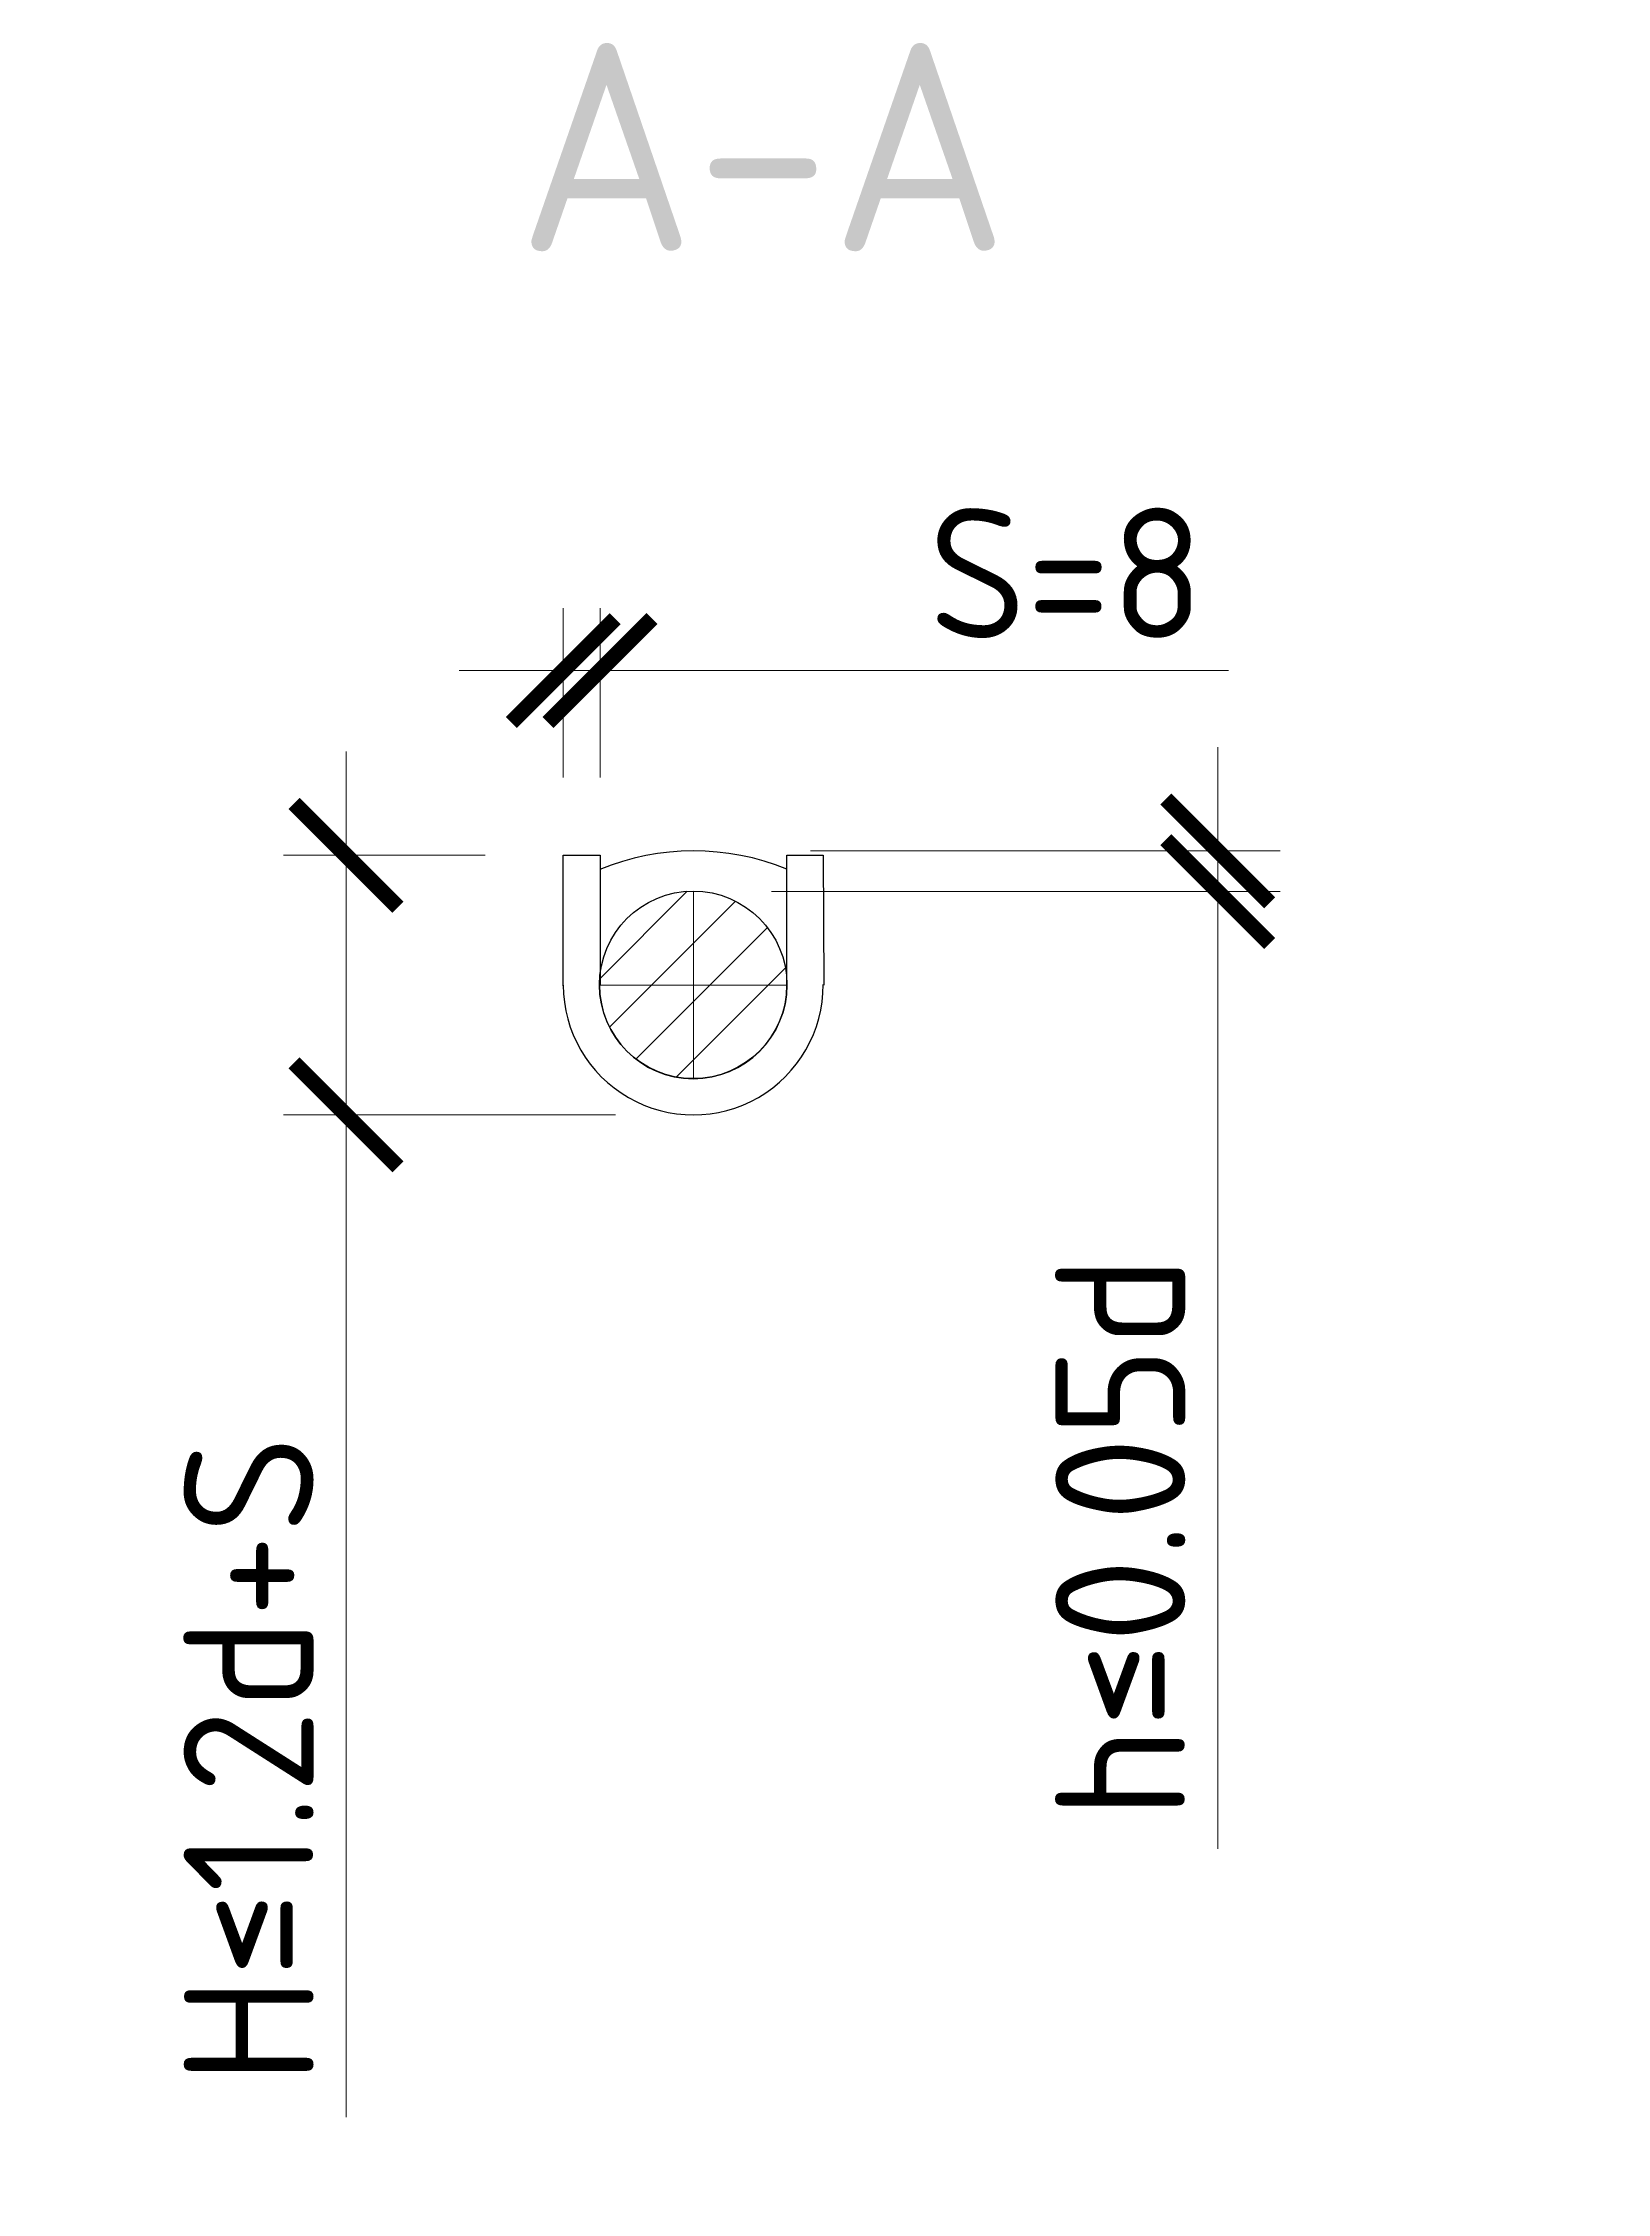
# Model space of a CAD drawing. Header units: millimetres. Extents: x -65574 to 111613, y -106550 to -50518.
# Drawn here: x 56415 to 57017, y -67814 to -66986 of the extents above; entities that cross this region are included whole.
import ezdxf
from ezdxf import colors
from ezdxf.entities.mleader import LeaderData, LeaderLine
from ezdxf.math import Vec2, Vec3

# ---------------------------------------------------------------- set-up
doc = ezdxf.new("R2010")
doc.units = ezdxf.units.MM
doc.layers.get('Defpoints').update_dxf_attribs({"color": 6})
for name, color, linetype in [('PDF _(0.25)оси', 7, 'Continuous'), ('PDF _ОПП_ОС_Арматура', 7, 'Continuous'), ('PDF _ОПП_ОС_Оформление', 7, 'Continuous'), ('ФВ-5', 7, 'Continuous')]:
    doc.layers.add(name, color=color, linetype=linetype)
doc.styles.add('GOST-2.304_Type-B', font='GOST Common.ttf')
doc.styles.add('METRO-STYLE', font='isocpeur.ttf')
doc.dimstyles.new('УРСТ', dxfattribs={"dimtxt": 2.5, "dimasz": 2, "dimexe": 1.2, "dimexo": 1.5, "dimtad": 1, "dimdec": 0, "dimrnd": 1, "dimtxsty": 'GOST-2.304_Type-B', "dimblk": 'ARCHTICK', "dimcen": 2, "dimdle": 2, "dimazin": 3, "dimtfac": 1, "dimtdec": 0, "dimtmove": 1, "dimatfit": 0, "dimldrblk": 'NONE', "dimlwd": 15, "dimlwe": 15, "dimarcsym": 0})

# ---------------------------------------------------------------- blocks, each defined once
blk = doc.blocks.new('_ArchTick')
at = {"color": 0, "linetype": 'ByBlock', "const_width": 0.15}
blk.add_lwpolyline([(-0.5, -0.5), (0.5, 0.5)], dxfattribs=at)
blk = doc.blocks.new('*D62')
at = {"color": 0, "lineweight": 15, "transparency": 16777216}
for p, q in [((56867.24, -67297.49), (56867.24, -67257.49)), ((56710.46, -67297.49), (56891.24, -67297.49)), ((56867.24, -67297.49), (56867.24, -67313.15)), ((56867.24, -67297.49), (56867.24, -67313.15)), ((56695.43, -67313.15), (56891.24, -67313.15)), ((56867.24, -67313.15), (56867.24, -67353.15)), ((56867.24, -67681.6), (56867.24, -67313.15))]:
    blk.add_line(p, q, dxfattribs=at)
at = {"layer": 'Defpoints', "color": 0, "lineweight": -2, "transparency": 16777216}
for p in [(56680.46, -67297.49), (56665.43, -67313.15), (56867.24, -67313.15)]:
    blk.add_point(p, dxfattribs=at)
at = {"color": 0, "lineweight": 15, "transparency": 16777216, "xscale": 40, "yscale": 40, "zscale": 40}
for p, rotation in [((56867.24, -67297.49), 270), ((56867.24, -67313.15), 90)]:
    blk.add_blockref('_ArchTick', p, dxfattribs=dict(at, rotation=rotation))
at = {"color": 0, "lineweight": 15, "transparency": 16777216, "insert": (56829.74, -67561.6), "char_height": 50, "attachment_point": 5, "rotation": 90, "style": 'GOST-2.304_Type-B'}
blk.add_mtext('\\A1;h≤0.05d', dxfattribs=at)
blk = doc.blocks.new('_None')
blk = doc.blocks.new('*D63')
at = {"color": 0, "lineweight": 15, "transparency": 16777216}
for p, q in [((56615.27, -67269.18), (56615.27, -67204.04)), ((56629.45, -67269.18), (56629.45, -67204.04)), ((56615.27, -67228.04), (56575.27, -67228.04)), ((56615.27, -67228.04), (56629.45, -67228.04)), ((56615.27, -67228.04), (56629.45, -67228.04)), ((56629.45, -67228.04), (56669.45, -67228.04)), ((56871.44, -67228.04), (56629.45, -67228.04))]:
    blk.add_line(p, q, dxfattribs=at)
at = {"layer": 'Defpoints', "color": 0, "lineweight": -2, "transparency": 16777216}
for p in [(56629.45, -67228.04), (56615.27, -67299.18), (56629.45, -67299.18)]:
    blk.add_point(p, dxfattribs=at)
at = {"color": 0, "lineweight": 15, "transparency": 16777216, "xscale": 40, "yscale": 40, "zscale": 40}
blk.add_blockref('_ArchTick', (56615.27, -67228.04), dxfattribs=at)
at = {"color": 0, "lineweight": 15, "transparency": 16777216, "xscale": 40, "yscale": 40, "zscale": 40, "rotation": 180}
blk.add_blockref('_ArchTick', (56629.45, -67228.04), dxfattribs=at)
at = {"color": 0, "lineweight": 15, "transparency": 16777216, "insert": (56808.94, -67190.54), "char_height": 50, "attachment_point": 5, "style": 'GOST-2.304_Type-B'}
blk.add_mtext('\\A1;S=8', dxfattribs=at)
blk = doc.blocks.new('*D59')
at = {"color": 0, "lineweight": 15, "transparency": 16777216}
for p, q in [((56531.66, -67299.18), (56531.66, -67259.18)), ((56585.27, -67299.18), (56507.66, -67299.18)), ((56531.66, -67299.18), (56531.66, -67399.09)), ((56531.66, -67299.18), (56531.66, -67399.09)), ((56635.41, -67399.09), (56507.66, -67399.09)), ((56531.66, -67399.09), (56531.66, -67439.09)), ((56531.66, -67784.91), (56531.66, -67399.09))]:
    blk.add_line(p, q, dxfattribs=at)
at = {"layer": 'Defpoints', "color": 0, "lineweight": -2, "transparency": 16777216}
for p in [(56615.27, -67299.18), (56531.66, -67399.09), (56665.41, -67399.09)]:
    blk.add_point(p, dxfattribs=at)
at = {"color": 0, "lineweight": 15, "transparency": 16777216, "xscale": 40, "yscale": 40, "zscale": 40}
for p, rotation in [((56531.66, -67299.18), 270), ((56531.66, -67399.09), 90)]:
    blk.add_blockref('_ArchTick', p, dxfattribs=dict(at, rotation=rotation))
at = {"color": 0, "lineweight": 15, "transparency": 16777216, "insert": (56494.16, -67647.41), "char_height": 50, "attachment_point": 5, "rotation": 90, "style": 'GOST-2.304_Type-B'}
blk.add_mtext('\\A1;H≤1.2d+S', dxfattribs=at)
blk = doc.blocks.new('p_sv')
at = {"color": 0}
blk.add_solid([(-2.667, 0.667), (-2, 0), (0, 0)], dxfattribs=at)

msp = doc.modelspace()

# ---------------------------------------------------------------- hatches: boundary and pattern name
at = {"layer": 'ФВ-5', "lineweight": 5}
h = msp.add_hatch(dxfattribs=at)
h.set_pattern_fill('ANSI31', color=256, scale=5)
h.set_pattern_definition([(45, (65195.474, -64146.229), (-11.22532, 11.22532), [])])
edge = h.paths.add_edge_path()
edge.add_arc((56665.33, -67349.03), 36.09, 0, 360)

# ---------------------------------------------------------------- linework, layer by layer
at = {"layer": 'PDF _(0.25)оси', "lineweight": 5}
for points in [[(56665.43, -67385.12), (56665.43, -67313.15)], [(56629.45, -67349.14), (56701.42, -67349.14)], [(56640.45, -67349.14), (56693.58, -67349.14)]]:
    msp.add_lwpolyline(points, dxfattribs=at)
at = {"layer": 'PDF _ОПП_ОС_Арматура', "lineweight": 30}
msp.add_lwpolyline([(56615.27, -67349.35), (56615.27, -67299.18), (56629.45, -67299.18), (56629.45, -67349.14)], dxfattribs=at)
msp.add_lwpolyline([(56629.24, -67349.03, 1), (56701.42, -67349.14), (56701.42, -67299.18), (56715.39, -67299.18), (56715.6, -67349.14)], format="xyb", dxfattribs=at)
msp.add_circle((56665.33, -67349.03), 36.09, dxfattribs=at)
msp.add_arc((56665.33, -67349.03), 50.06, 180.09338, 0.09339, dxfattribs=at)
at = {"layer": 'PDF _ОПП_ОС_Оформление', "lineweight": 25}
msp.add_lwpolyline([(56629.45, -67322.68), (56629.45, -67322.89)], dxfattribs=at)
at = {"layer": 'PDF _ОПП_ОС_Оформление', "lineweight": 30}
msp.add_arc((56665.54, -67393.06), 95.57, 67.9834, 112.26929, dxfattribs=at)

# ---------------------------------------------------------------- texts
at = {"insert": (56692.18, -67026.57), "char_height": 80, "width": 252.1443, "attachment_point": 5, "style": 'GOST-2.304_Type-B'}
msp.add_mtext('\\pxqc;А-А', dxfattribs=at)

# ---------------------------------------------------------------- dimensions: what is measured, and where the dimension line sits
at = {"lineweight": 15}
dim = msp.add_linear_dim(base=(56629.45, -67228.04), p1=(56615.27, -67299.18), p2=(56629.45, -67299.18), text='S=8', dimstyle='УРСТ', override={"dimscale": 0}, dxfattribs=at)
dim.commit()
dim.dimension.update_dxf_attribs({"geometry": '*D63', "text_midpoint": (56808.94, -67227.53), "dimtype": 160})
for base, p1, p2, text, picture, middle in [((56531.66, -67399.09), (56615.27, -67299.18), (56665.41, -67399.09), 'H≤1.2d+S', '*D59', (56562.46, -67647.41)), ((56867.24, -67313.15), (56680.46, -67297.49), (56665.43, -67313.15), 'h≤0.05d', '*D62', (56886.86, -67561.6))]:
    dim = msp.add_linear_dim(base=base, p1=p1, p2=p2, angle=90, text=text, dimstyle='УРСТ', override={"dimscale": 0}, dxfattribs=at)
    dim.commit()
    dim.dimension.update_dxf_attribs({"geometry": picture, "text_midpoint": middle, "dimtype": 160})

# ---------------------------------------------------------------- leaders
ml = msp.add_multileader_mtext('Standard')
ml.set_content('{\\C0;С15-Рс}', color=2, style='METRO-STYLE')
ml.set_leader_properties(color=256, linetype='ByLayer', lineweight=13)
ml.set_arrow_properties(name='p_sv')
ml.build(insert=Vec2(0, 0))
ml.multileader.update_dxf_attribs({"has_dogleg": 0, "text_left_attachment_type": 6, "text_right_attachment_type": 6, "dogleg_length": 0, "arrow_head_size": 20, "scale": 20})
ctx = ml.context
ctx.base_point, ctx.scale, ctx.char_height, ctx.arrow_head_size, ctx.landing_gap_size, ctx.plane_origin = Vec3(55326.69, -67339.48), 20, 50, 20, 40, Vec3(51595.56, -81994.39)
ctx.left_attachment, ctx.right_attachment = 6, 6
notes = []
notes.append((ctx, [(1, (1, 1, 0), (55596.69, -67339.48), (-1, 0), 0, [(1, [(55701.31, -67250.75)], 0, [])])]))
ctx.mtext.insert, ctx.mtext.width, ctx.mtext.flow_direction = Vec3(55366.69, -67279.48), 842.377, 5
for ctx, leaders in notes:
    for number, flags, end, landing, length, lines in leaders:
        leader = LeaderData()
        leader.index, (leader.has_last_leader_line, leader.has_dogleg_vector, leader.attachment_direction) = number, flags
        leader.last_leader_point, leader.dogleg_vector, leader.dogleg_length = Vec3(end), Vec3(landing), length
        for number, points, colour, breaks in lines:
            line = LeaderLine()
            line.index, line.vertices, line.color, line.breaks = number, Vec3.list(points), colors.encode_raw_color(colour), breaks
            leader.lines.append(line)
        ctx.leaders.append(leader)

doc.saveas('drawing.dxf')
